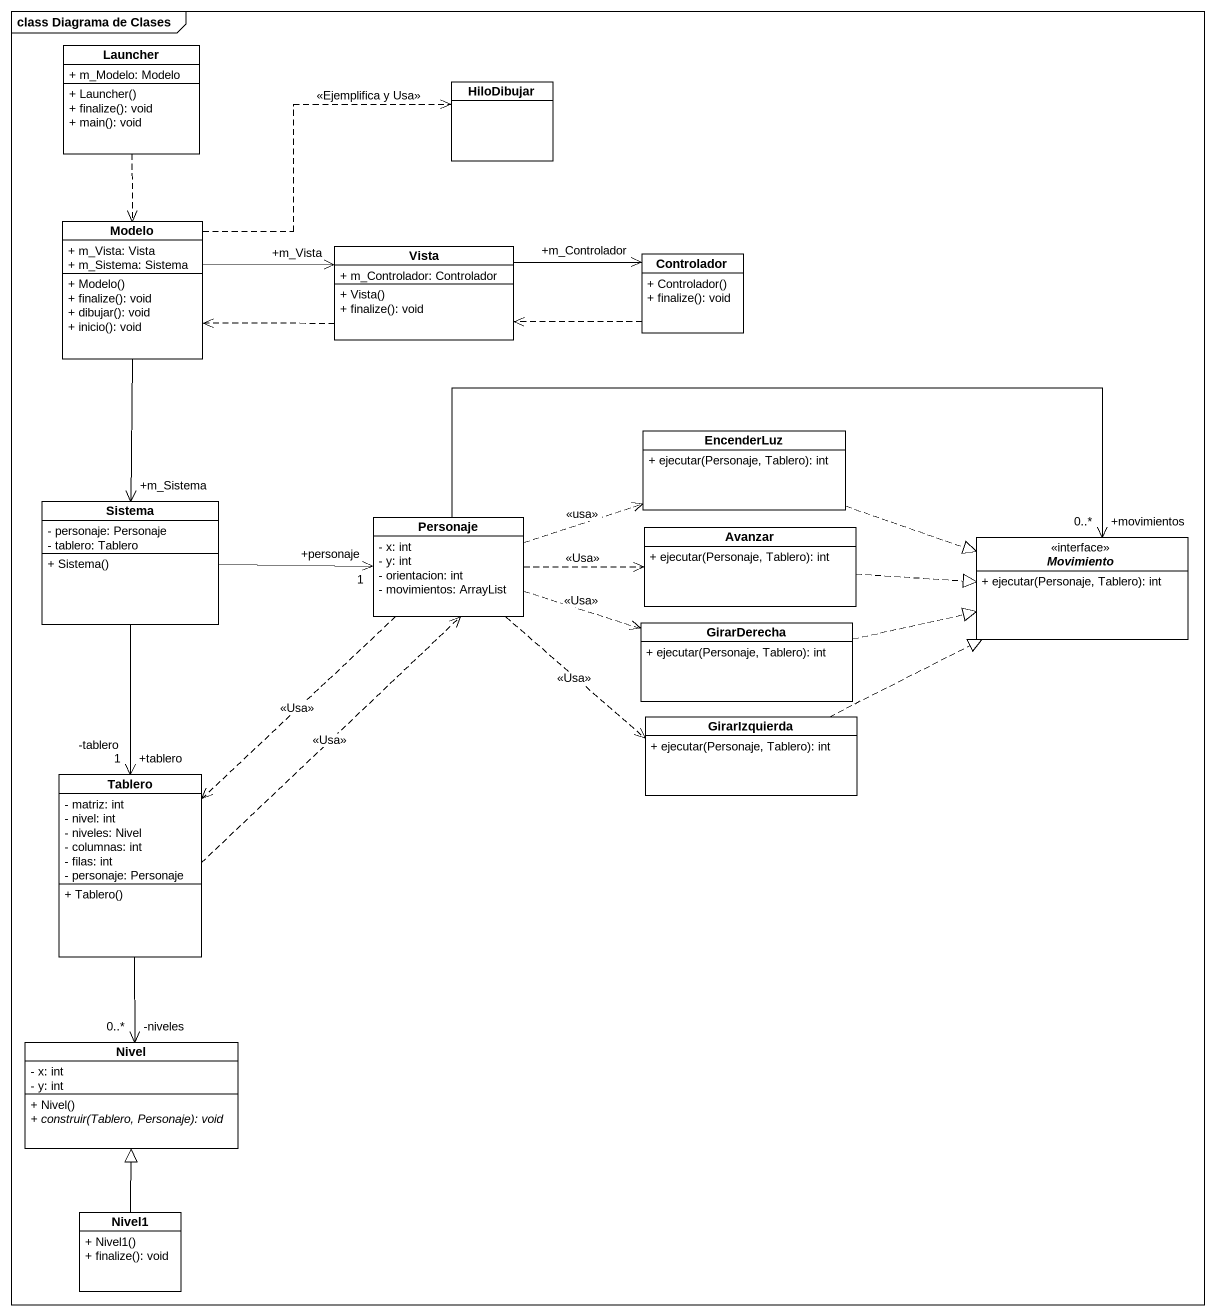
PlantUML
@startuml
mainframe class Diagrama de Clases
hide circle
hide empty members
skinparam classAttributeIconSize 0
class Launcher {
  + m_Modelo: Modelo
  + Launcher()
  + finalize(): void
  + main(): void
}
class HiloDibujar
class Modelo {
  + m_Vista: Vista
  + m_Sistema: Sistema
  + Modelo()
  + finalize(): void
  + dibujar(): void
  + inicio(): void
}
class Vista {
  + m_Controlador: Controlador
  + Vista()
  + finalize(): void
}
class Controlador {
  + Controlador()
  + finalize(): void
}
class EncenderLuz {
  + ejecutar(Personaje, Tablero): int
}
class Sistema {
  - personaje: Personaje
  - tablero: Tablero
  + Sistema()
}
class Personaje {
  - x: int
  - y: int
  - orientacion: int
  - movimientos: ArrayList
}
class Avanzar {
  + ejecutar(Personaje, Tablero): int
}
interface Movimiento <<interface>> {
  + ejecutar(Personaje, Tablero): int
}
class GirarDerecha {
  + ejecutar(Personaje, Tablero): int
}
class GirarIzquierda {
  + ejecutar(Personaje, Tablero): int
}
class Tablero {
  - matriz: int
  - nivel: int
  - niveles: Nivel
  - columnas: int
  - filas: int
  - personaje: Personaje
  + Tablero()
}
class Nivel {
  - x: int
  - y: int
  + Nivel()
  {abstract} + construir(Tablero, Personaje): void
}
class Nivel1 {
  + Nivel1()
  + finalize(): void
}
Launcher ..> Modelo
Modelo .right.> HiloDibujar : <<Ejemplifica y Usa>>
Modelo -right-> "+m_Vista" Vista
Modelo --> "+m_Sistema" Sistema
Vista .left.> Modelo
Vista -right-> "+m_Controlador" Controlador
Controlador .left.> Vista
EncenderLuz .right.|> Movimiento
Sistema -right-> "+personaje\n1" Personaje
Sistema --> "+tablero\n1" Tablero
Sistema --> "-tablero" Tablero
Personaje .right.> EncenderLuz : <<usa>>
Personaje .right.> Avanzar : <<Usa>>
Personaje -right-> "+movimientos\n0..*" Movimiento
Personaje .right.> GirarDerecha : <<Usa>>
Personaje ..> GirarIzquierda : <<Usa>>
Personaje ..> Tablero : <<Usa>>
Avanzar .right.|> Movimiento
GirarDerecha .right.|> Movimiento
GirarIzquierda .right.|> Movimiento
Tablero .up.> Personaje : <<Usa>>
Tablero --> "-niveles\n0..*" Nivel
Nivel1 -up-|> Nivel
@enduml
